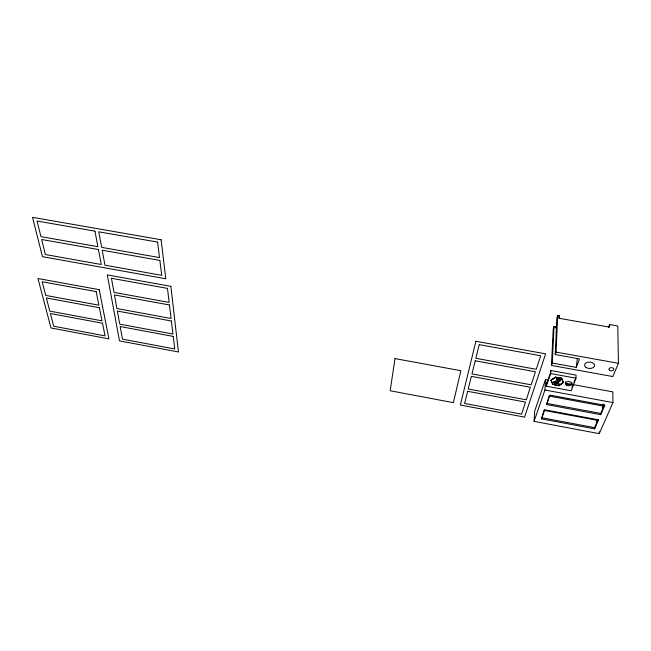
<?xml version="1.0" encoding="UTF-8"?>
<svg xmlns="http://www.w3.org/2000/svg" width="651" height="651" viewBox="0 0 651 651"><rect width="100%" height="100%" fill="white"/><g stroke="black" fill="none" stroke-linecap="round" stroke-linejoin="round"><path stroke-width="0.98" d="M548.467 380.094L545.497 379.549L534.699 411.009L534.056 421.368L599.245 433.656L599.254 431.735M596.43 424.834L596.446 420.164L544.122 410.382M544.448 409.471L541.477 418.87L594.607 428.863L594.615 427.642L598.123 419.504M575.989 378.174L576.062 375.098L550.803 370.5L550.355 373.357L546.669 383.984L546.767 382.17L546.417 383.17L546.262 386.198L571.187 390.787L575.989 378.174L550.656 373.552L546.262 386.198M562.781 383C561.886 383.17 563.986 382.397 562.7 381.291M562.855 381.82L561.837 379.151L562.016 379.59M562.855 381.388C561.235 377.1 563.652 383.374 563.139 382.381L562.863 381.698M561.447 378.141L557.24 377.482M561.357 383.838L558.818 385.701M561.667 378.296L561.821 378.809L561.52 378.166M561.837 383.382L562.383 383M558.9 385.571L561.959 383.455L559.299 385.286M557.606 378.931L556.8 378.662L559.461 379.85L556.467 378.931M559.445 379.468C561.707 381.836 559.762 379.378 559.185 379.256M559.543 381.169C560.926 380.493 558.346 381.673 559.551 381.047M559.722 380.745C560.291 381.079 559.486 379.045 560.169 380.444M559.982 380.632L560.104 380.208M560.324 380.697L560.283 379.948M561.634 378.369L558.46 377.702M557.549 383.602C553.732 382.283 559.225 384.367 557.557 383.48M557.638 381.104C560.592 380.412 555.262 381.576 556.874 381.03M557.695 380.241L558.298 380.623L557.704 380.119M558.827 383.878L556.45 382.853L558.827 381.681M557.622 382.495L558.2 382.373M557.793 381.413L557.24 381.453L558.477 381.348M557.744 379.883L558.965 380.941L559.551 380.68M557.891 379.118L559.063 379.346M558.403 381.722L557.866 382.121L558.721 381.356M557.98 379.492L556.475 378.809M558.501 380.217L558.192 379.989M558.452 377.824L560.893 378.272M559.103 384.22L558.55 385.026L558.648 384.521M558.265 383.398L558.851 384.31M558.534 382.039L559.136 381.16M558.615 381.34L558.403 381.844M558.477 381.022L558.298 380.501M558.786 384.814L558.843 384.415M558.745 385.693L552.878 384.367L551.031 380.339L553.155 378.809L552.748 379.102M558.704 384.611L558.843 384.538M558.9 384.863L559.079 384.236M555.718 383.032L554.424 383.618L555.71 383.154M556.06 377.157L555.376 377.067M556.296 382.471L557.769 382.039M555.368 381.567C557.492 381.104 552.878 382.153 554.921 381.519M555.173 381.291L555.995 381.079L553.936 381.885M556.45 378.296L556.442 377.865L556.279 378.377M556.499 378.491L556.41 377.865L556.467 378.272M556.564 382.91L557.622 383.276M556.467 382.552L557.874 381.999M557.085 381.34L556.418 381.372L557.24 381.453M559.185 318.306L559.29 315.735L557.679 315.45L556.865 317.9L555.222 354.535L579.488 358.896L576.281 367.408L552.284 363.063L551.47 365.431L612.803 376.555L618.45 363.315L617.775 325.98L609.605 324.548L608.498 327.331M556.662 383.024L557.183 382.764M557.085 381.144L557.647 380.981M554.213 383.415C554.619 382.17 554.733 383.073 554.766 382.764M554.172 382.145L554.465 382.43L554.343 381.722M554.383 377.751L554.839 377.417M554.27 383.838L554.489 383.122M554.831 382.568L555.783 382.585L555.148 382.666M555.222 354.535L556.06 352.101L557.679 315.45M558.493 377.718L555.547 377.181M556.019 377.377L558.493 377.596M552.414 383.667L552.553 384M552.618 379.151L553.928 378.198M558.68 385.677L552.845 384.302L558.68 385.571M555.555 327.909L555.612 326.769L554.017 326.485L553.228 328.869L551.47 365.431M554.188 382.633L553.944 381.763L554.082 382.194M554.058 378.15L554.514 377.824L553.147 378.931M558.737 381.437L558.493 381.771M551.055 380.16L551.161 380.648M552.138 382.609C552.569 383.455 549.493 378.931 552.618 379.028M551.307 380.754L551.519 381.25M552.284 363.063L554.017 326.485M551.568 381.641L552.748 384.546M551.812 379.614L551.104 380.241M551.934 379.688L551.161 380.371M550.656 373.552L550.803 370.5M546.563 404.572L549.924 395.116L604.795 405.272L600.743 414.663L546.563 404.572L549.314 395.792M534.056 421.368L544.936 390.022L545.497 379.549M576.281 367.408L577.323 358.375M557.346 379.94L557.362 380.111M554.31 383.716L554.229 383.83M555.254 327.827L555.612 326.769M558.835 317.094L559.29 315.735M556.336 378.019L556.377 378.809M541.477 418.87L544.708 409.772L598.513 419.83L594.607 428.863M571.936 387.687L572.945 385.034M573.954 382.381L574.963 379.736M602.557 409.715L602.549 405.964L603.306 404.19M600.743 414.663L600.743 413.426L604.429 404.889M599.245 433.656L612.965 402.57L612.835 391.886L565.296 383.179M558.908 381.665L559.063 381.193L558.827 381.803M558.534 384.554L558.534 384.993M554.969 377.613L555.482 377.165M558.786 318.233L609.629 327.16L609.605 324.548M556.06 352.101L618.45 363.315M544.936 390.022L612.965 402.57M549.118 396.068L602.549 405.964M546.628 403.36L600.743 413.426M541.542 417.665L594.615 427.642M558.835 383.756L559.095 384.342M561.821 378.687L562.171 379.696M561.837 379.273L561.512 378.329M571.977 383.008A3.336 2.099 3.4 0 1 567.973 384.432A3.336 2.099 3.4 0 1 565.483 381.82M394.986 358.587L390.177 390.763L453.381 402.652L460.851 370.712L394.986 358.587M475.889 341.279L460.355 405.036L524.576 417.128L545.628 353.843L475.889 341.279M467.638 391.3L464.611 403.465L521.565 414.166L525.52 402.09L467.638 391.3M471.348 376.359L468.207 388.989L526.268 399.795L530.378 387.247L471.348 376.359M475.222 360.784L471.959 373.91L531.175 384.822L535.439 371.778L475.222 360.784M479.234 344.648L475.84 358.294L536.253 369.304L540.696 355.739L479.234 344.648M161.106 239.763L32.55 217.344L42.461 256.665L165.793 278.774L161.106 239.763M94.956 231.146L37.074 221.023L40.956 236.647L97.902 246.705L94.956 231.146M157.583 242.091L98.773 231.813L101.662 247.372L159.511 257.593L157.583 242.091M98.439 249.545L41.664 239.495L45.391 254.517L101.279 264.518L98.439 249.545M159.861 260.424L102.191 250.212L104.966 265.177L161.717 275.332L159.861 260.424M170.863 286.342L107.285 274.893L119.491 340.864L178.455 351.971L170.863 286.342M167.478 288.393L111.435 278.278L113.982 292.372L169.162 302.422L167.478 288.393M99.212 289.679L37.961 278.522L50.981 327.974L108.92 338.878L99.212 289.679M96.161 291.607L42.152 281.745L45.7 295.399L98.895 305.197L96.161 291.607M169.463 304.985L114.446 294.944L116.903 308.517L171.083 318.494L169.463 304.985M99.4 307.736L46.359 297.946L49.777 311.113L102.036 320.845L99.4 307.736M171.384 321.016L117.367 311.048L119.735 324.133L172.946 334.036L171.384 321.016M102.524 323.238L50.404 313.522L53.699 326.224L105.063 335.883L102.524 323.238M173.231 336.421L120.166 326.525L122.453 339.147L174.737 348.977L173.231 336.421M566.411 385.083A3.336 2.099 3.5 0 0 571.944 384.236A3.336 2.099 3.5 0 0 567.737 381.584A3.336 2.099 3.5 0 0 566.411 385.083M609.645 370.313A2.482 1.571 1.2 0 0 613.795 369.662A2.482 1.571 1.2 0 0 610.752 367.701A2.482 1.571 1.2 0 0 609.645 370.313M586.095 367.498A5.005 3.198 2.1 0 0 594.436 366.163A5.005 3.198 2.1 0 0 588.219 362.168A5.005 3.198 2.1 0 0 586.095 367.498"/></g></svg>
